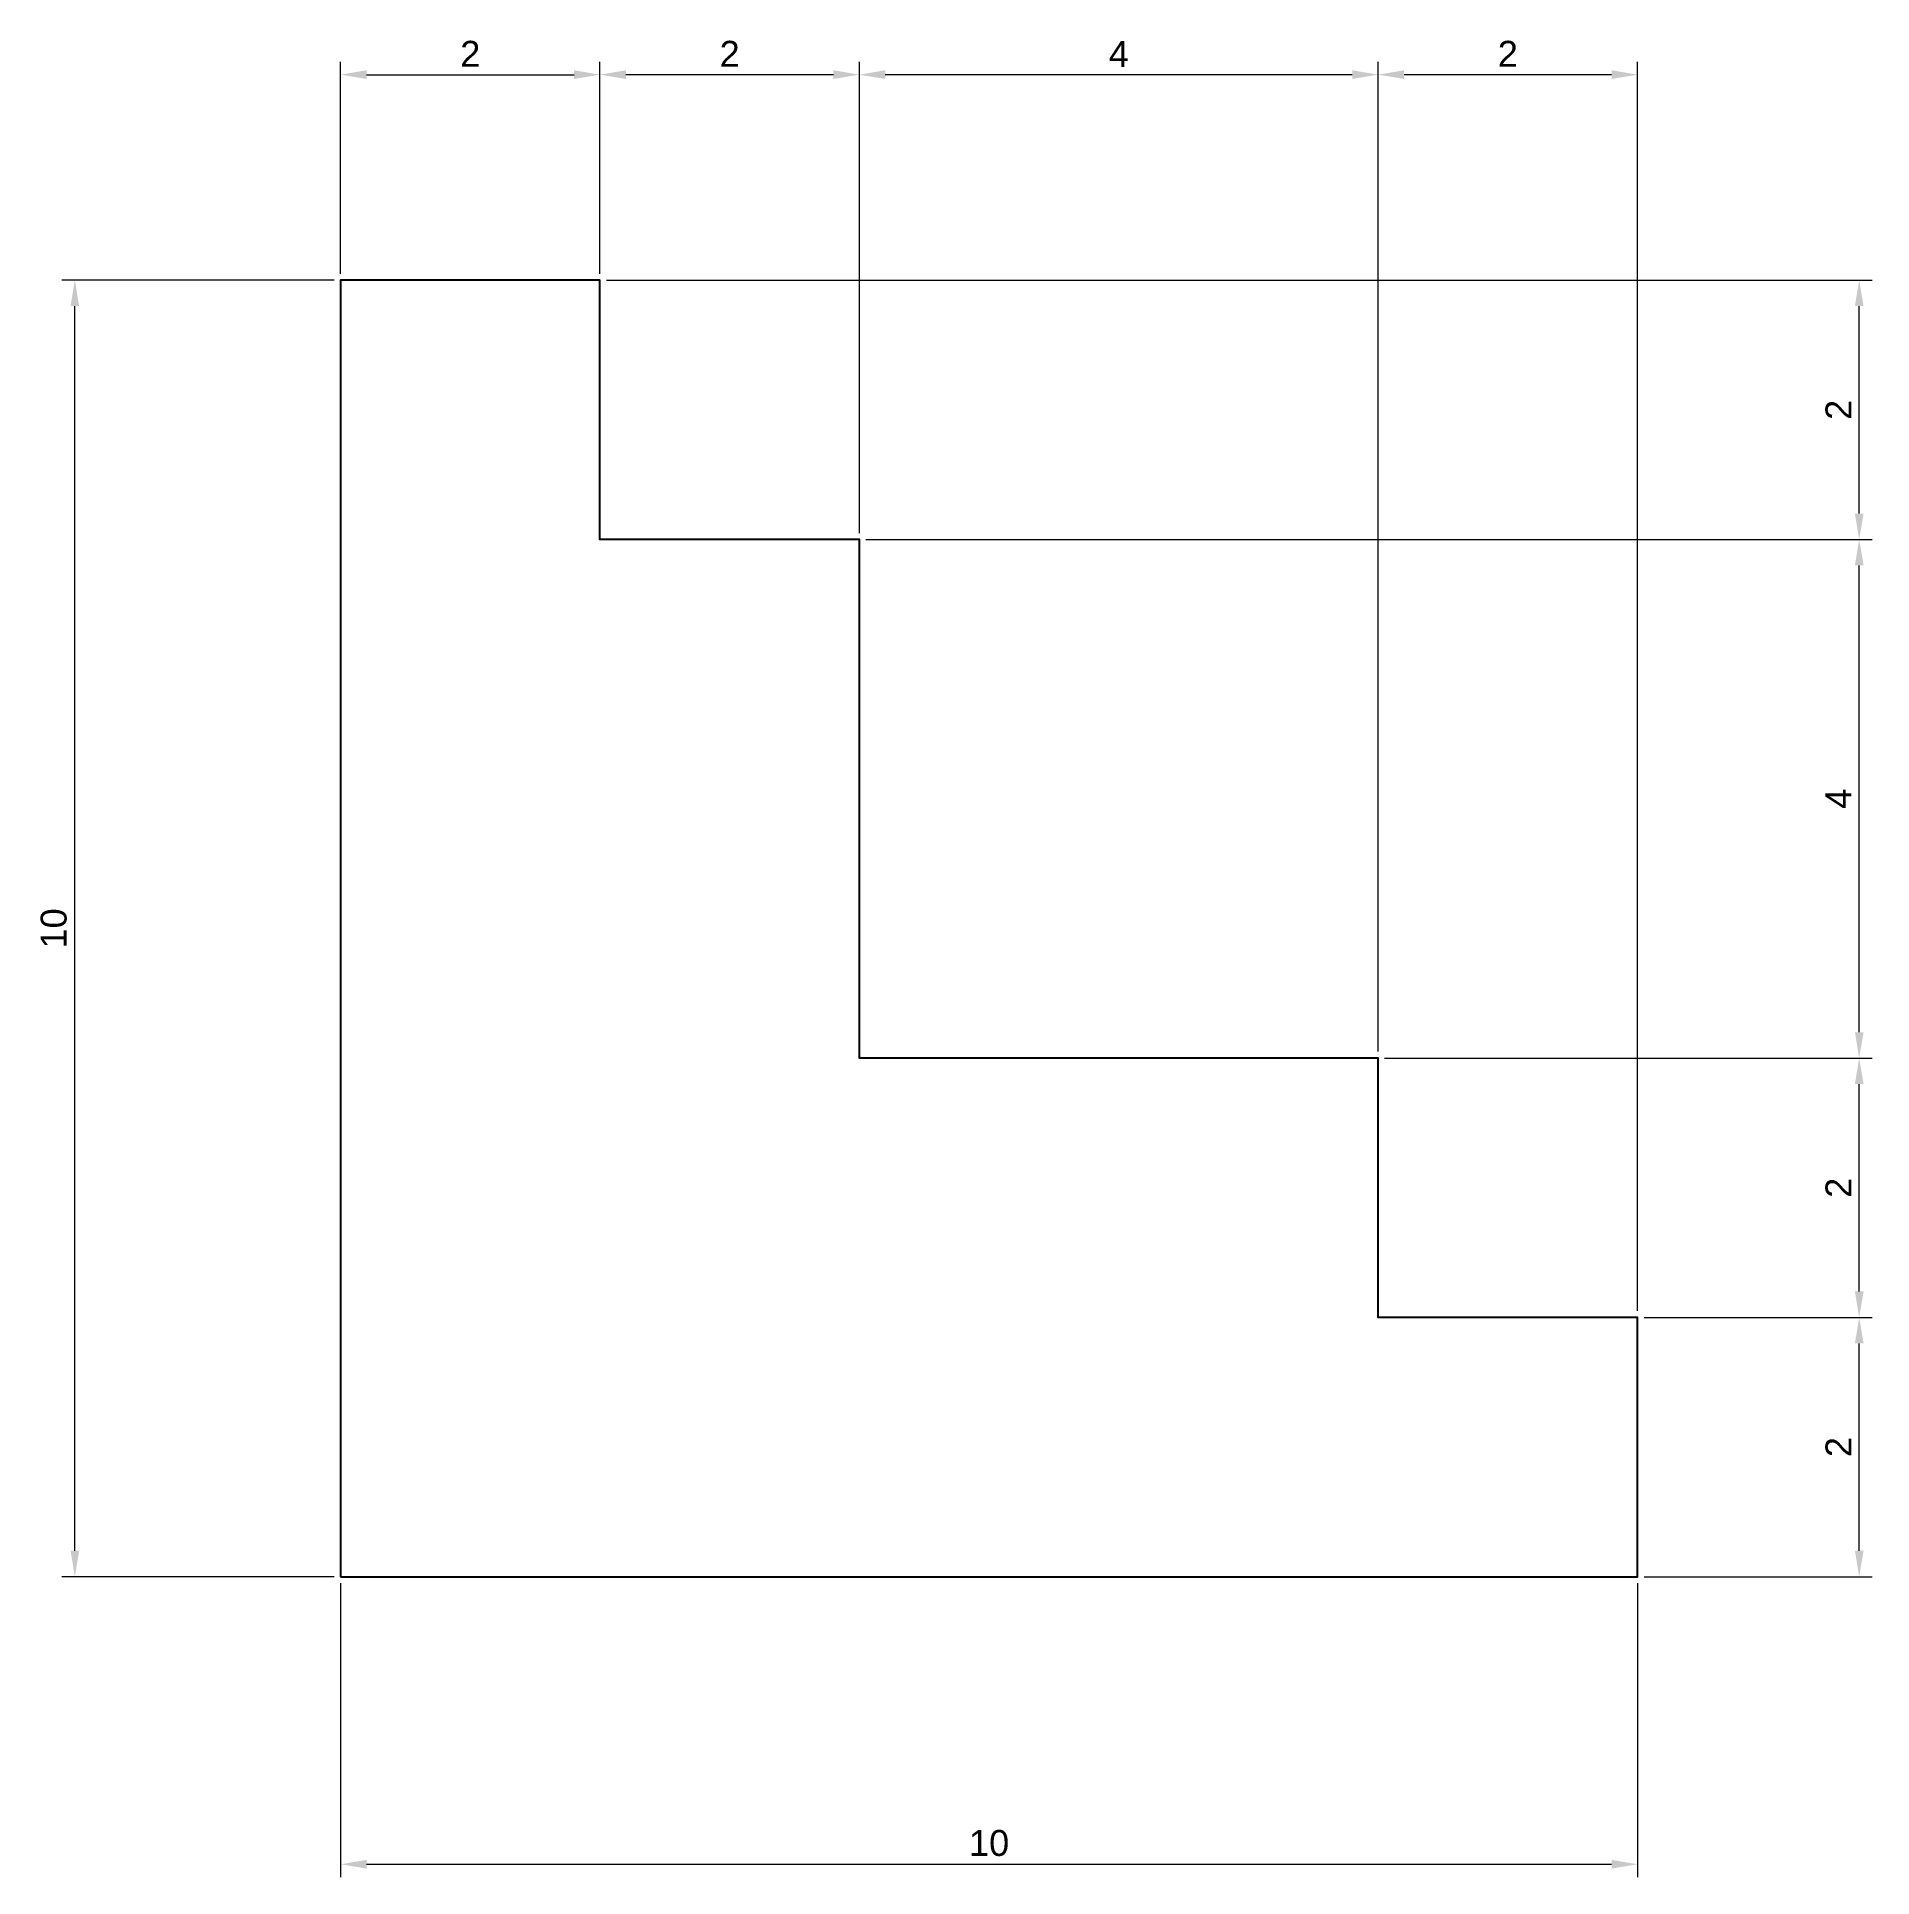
# Model space of a CAD drawing. Header units: millimetres. Extents: x -2.3 to 11.8, y -2.3 to 11.9.
import ezdxf

# ---------------------------------------------------------------- set-up
doc = ezdxf.new("R2010")
doc.units = ezdxf.units.MM
doc.header["$MEASUREMENT"] = 0
doc.layers.add('AM_5', color=3, linetype='Continuous', lineweight=15)
doc.styles.get("Standard").update_dxf_attribs({"font": 'arial.ttf'})
doc.dimstyles.new('Copy of AM_ANSI$0', dxfattribs={"dimtxt": 0.2, "dimasz": 0.2, "dimexe": 0.1, "dimexo": 0.05, "dimgap": 0.06, "dimtad": 1, "dimtoh": 1, "dimzin": 9, "dimdsep": 46, "dimtxsty": 'Standard', "dimcen": 0, "dimclrd": 3, "dimclre": 3, "dimclrt": 2, "dimadec": 0, "dimazin": 2, "dimtp": 0.1, "dimtm": 0.1, "dimtfac": 0.71, "dimtofl": 0, "dimtmove": 0, "dimatfit": 3, "dimfxl": 1, "dimtolj": 1, "dimtzin": 7, "dimlwd": -1, "dimlwe": -1, "dimarcsym": 1})

# ---------------------------------------------------------------- blocks, each defined once
blk = doc.blocks.new('*D5')
at = {"layer": 'AM_5', "color": 3, "transparency": 16777216}
for p, q in [((0, -0.05), (0, -2.318)), ((10, -0.05), (10, -2.318)), ((0.2, -2.218), (9.8, -2.218))]:
    blk.add_line(p, q, dxfattribs=at)
for points in [[(0.2, -2.184), (0.2, -2.251), (0, -2.218)], [(9.8, -2.184), (9.8, -2.251), (10, -2.218)]]:
    blk.add_solid(points, dxfattribs=at)
at = {"layer": 'Defpoints', "color": 0, "transparency": 16777216}
for p in [(0, 0), (10, 0), (10, -2.218)]:
    blk.add_point(p, dxfattribs=at)
at = {"layer": 'AM_5', "color": 2, "transparency": 16777216, "insert": (5, -2.055), "char_height": 0.2, "attachment_point": 5}
blk.add_mtext('\\A1;10', dxfattribs=at)
blk = doc.blocks.new('*D6')
at = {"layer": 'AM_5', "color": 3, "transparency": 16777216}
for p, q in [((0, 10.05), (0, 11.685)), ((2, 10.05), (2, 11.685)), ((0.2, 11.585), (1.8, 11.585))]:
    blk.add_line(p, q, dxfattribs=at)
for points in [[(0.2, 11.619), (0.2, 11.552), (0, 11.585)], [(1.8, 11.619), (1.8, 11.552), (2, 11.585)]]:
    blk.add_solid(points, dxfattribs=at)
at = {"layer": 'Defpoints', "color": 0, "transparency": 16777216}
for p in [(2, 11.585), (0, 10), (2, 10)]:
    blk.add_point(p, dxfattribs=at)
at = {"layer": 'AM_5', "color": 2, "transparency": 16777216, "insert": (1, 11.746), "char_height": 0.2, "attachment_point": 5}
blk.add_mtext('\\A1;2', dxfattribs=at)
blk = doc.blocks.new('*D7')
at = {"layer": 'AM_5', "color": 3, "transparency": 16777216}
for p, q in [((2, 10.05), (2, 11.685)), ((4, 8.05), (4, 11.685)), ((3.8, 11.585), (2.2, 11.585))]:
    blk.add_line(p, q, dxfattribs=at)
for points in [[(2.2, 11.619), (2.2, 11.552), (2, 11.585)], [(3.8, 11.619), (3.8, 11.552), (4, 11.585)]]:
    blk.add_solid(points, dxfattribs=at)
at = {"layer": 'Defpoints', "color": 0, "transparency": 16777216}
for p in [(2, 11.585), (2, 10), (4, 8)]:
    blk.add_point(p, dxfattribs=at)
at = {"layer": 'AM_5', "color": 2, "transparency": 16777216, "insert": (3, 11.746), "char_height": 0.2, "attachment_point": 5}
blk.add_mtext('\\A1;2', dxfattribs=at)
blk = doc.blocks.new('*D8')
at = {"layer": 'AM_5', "color": 3, "transparency": 16777216}
for p, q in [((4, 8.05), (4, 11.685)), ((8, 4.05), (8, 11.685)), ((7.8, 11.585), (4.2, 11.585))]:
    blk.add_line(p, q, dxfattribs=at)
for points in [[(4.2, 11.619), (4.2, 11.552), (4, 11.585)], [(7.8, 11.619), (7.8, 11.552), (8, 11.585)]]:
    blk.add_solid(points, dxfattribs=at)
at = {"layer": 'Defpoints', "color": 0, "transparency": 16777216}
for p in [(4, 11.585), (4, 8), (8, 4)]:
    blk.add_point(p, dxfattribs=at)
at = {"layer": 'AM_5', "color": 2, "transparency": 16777216, "insert": (6, 11.745), "char_height": 0.2, "attachment_point": 5}
blk.add_mtext('\\A1;4', dxfattribs=at)
blk = doc.blocks.new('*D9')
at = {"layer": 'AM_5', "color": 3, "transparency": 16777216}
for p, q in [((8, 4.05), (8, 11.685)), ((10, 2.05), (10, 11.685)), ((9.8, 11.585), (8.2, 11.585))]:
    blk.add_line(p, q, dxfattribs=at)
for points in [[(8.2, 11.619), (8.2, 11.552), (8, 11.585)], [(9.8, 11.619), (9.8, 11.552), (10, 11.585)]]:
    blk.add_solid(points, dxfattribs=at)
at = {"layer": 'Defpoints', "color": 0, "transparency": 16777216}
for p in [(8, 11.585), (8, 4), (10, 2)]:
    blk.add_point(p, dxfattribs=at)
at = {"layer": 'AM_5', "color": 2, "transparency": 16777216, "insert": (9, 11.746), "char_height": 0.2, "attachment_point": 5}
blk.add_mtext('\\A1;2', dxfattribs=at)
blk = doc.blocks.new('*D10')
at = {"layer": 'AM_5', "color": 3, "transparency": 16777216}
for p, q in [((-0.05, 10), (-2.149, 10)), ((-2.049, 0.2), (-2.049, 9.8)), ((-0.05, 0), (-2.149, 0))]:
    blk.add_line(p, q, dxfattribs=at)
for points in [[(-2.082, 9.8), (-2.016, 9.8), (-2.049, 10)], [(-2.082, 0.2), (-2.016, 0.2), (-2.049, 0)]]:
    blk.add_solid(points, dxfattribs=at)
at = {"layer": 'Defpoints', "color": 0, "transparency": 16777216}
for p in [(-2.049, 10), (0, 10), (0, 0)]:
    blk.add_point(p, dxfattribs=at)
at = {"layer": 'AM_5', "color": 2, "transparency": 16777216, "insert": (-2.211, 5), "char_height": 0.2, "attachment_point": 5, "rotation": 90}
blk.add_mtext('\\A1;10', dxfattribs=at)
blk = doc.blocks.new('*D11')
at = {"layer": 'AM_5', "color": 3, "transparency": 16777216}
for p, q in [((10.05, 2), (11.809, 2)), ((11.709, 0.2), (11.709, 1.8)), ((10.05, 0), (11.809, 0))]:
    blk.add_line(p, q, dxfattribs=at)
for points in [[(11.676, 1.8), (11.743, 1.8), (11.709, 2)], [(11.676, 0.2), (11.743, 0.2), (11.709, 0)]]:
    blk.add_solid(points, dxfattribs=at)
at = {"layer": 'Defpoints', "color": 0, "transparency": 16777216}
for p in [(10, 2), (11.709, 2), (10, 0)]:
    blk.add_point(p, dxfattribs=at)
at = {"layer": 'AM_5', "color": 2, "transparency": 16777216, "insert": (11.549, 1), "char_height": 0.2, "attachment_point": 5, "rotation": 90}
blk.add_mtext('\\A1;2', dxfattribs=at)
blk = doc.blocks.new('*D12')
at = {"layer": 'AM_5', "color": 3, "transparency": 16777216}
for p, q in [((8.05, 4), (11.809, 4)), ((11.709, 2.2), (11.709, 3.8)), ((10.05, 2), (11.809, 2))]:
    blk.add_line(p, q, dxfattribs=at)
for points in [[(11.676, 3.8), (11.743, 3.8), (11.709, 4)], [(11.676, 2.2), (11.743, 2.2), (11.709, 2)]]:
    blk.add_solid(points, dxfattribs=at)
at = {"layer": 'Defpoints', "color": 0, "transparency": 16777216}
for p in [(8, 4), (11.709, 4), (10, 2)]:
    blk.add_point(p, dxfattribs=at)
at = {"layer": 'AM_5', "color": 2, "transparency": 16777216, "insert": (11.549, 3), "char_height": 0.2, "attachment_point": 5, "rotation": 90}
blk.add_mtext('\\A1;2', dxfattribs=at)
blk = doc.blocks.new('*D13')
at = {"layer": 'AM_5', "color": 3, "transparency": 16777216}
for p, q in [((4.05, 8), (11.809, 8)), ((11.709, 4.2), (11.709, 7.8)), ((8.05, 4), (11.809, 4))]:
    blk.add_line(p, q, dxfattribs=at)
for points in [[(11.676, 7.8), (11.743, 7.8), (11.709, 8)], [(11.676, 4.2), (11.743, 4.2), (11.709, 4)]]:
    blk.add_solid(points, dxfattribs=at)
at = {"layer": 'Defpoints', "color": 0, "transparency": 16777216}
for p in [(4, 8), (11.709, 8), (8, 4)]:
    blk.add_point(p, dxfattribs=at)
at = {"layer": 'AM_5', "color": 2, "transparency": 16777216, "insert": (11.549, 6), "char_height": 0.2, "attachment_point": 5, "rotation": 90}
blk.add_mtext('\\A1;4', dxfattribs=at)
blk = doc.blocks.new('*D14')
at = {"layer": 'AM_5', "color": 3, "transparency": 16777216}
for p, q in [((2.05, 10), (11.809, 10)), ((11.709, 8.2), (11.709, 9.8)), ((4.05, 8), (11.809, 8))]:
    blk.add_line(p, q, dxfattribs=at)
for points in [[(11.676, 9.8), (11.743, 9.8), (11.709, 10)], [(11.676, 8.2), (11.743, 8.2), (11.709, 8)]]:
    blk.add_solid(points, dxfattribs=at)
at = {"layer": 'Defpoints', "color": 0, "transparency": 16777216}
for p in [(2, 10), (11.709, 10), (4, 8)]:
    blk.add_point(p, dxfattribs=at)
at = {"layer": 'AM_5', "color": 2, "transparency": 16777216, "insert": (11.549, 9), "char_height": 0.2, "attachment_point": 5, "rotation": 90}
blk.add_mtext('\\A1;2', dxfattribs=at)

msp = doc.modelspace()

# ---------------------------------------------------------------- linework, layer by layer
msp.add_lwpolyline([(0, 0), (10, 0), (10, 2), (8, 2), (8, 4), (4, 4), (4, 8), (2, 8), (2, 10), (0, 10), (0, 0)])

# ---------------------------------------------------------------- dimensions: what is measured, and where the dimension line sits
at = {"layer": 'AM_5'}
for base, p1, p2, override, picture, middle in [((2, 11.585), (0, 10), (2, 10), {"dimtix": 1}, '*D6', (1, 11.746)), ((2, 11.585), (4, 8), (2, 10), {"dimpost": '', "dimtix": 1}, '*D7', (3, 11.746)), ((4, 11.585), (8, 4), (4, 8), {"dimtix": 1}, '*D8', (6, 11.745)), ((8, 11.585), (10, 2), (8, 4), {"dimtix": 1}, '*D9', (9, 11.746))]:
    dim = msp.add_linear_dim(base=base, p1=p1, p2=p2, dimstyle='Copy of AM_ANSI$0', override=override, dxfattribs=at)
    dim.commit()
    dim.dimension.update_dxf_attribs({"geometry": picture, "text_midpoint": middle})
for base, p1, p2, angle, override, picture, middle in [((-2.049, 10), (0, 0), (0, 10), 90, {"dimpost": ''}, '*D10', (-2.211, 5)), ((11.709, 10), (4, 8), (2, 10), 90, {"dimtix": 1}, '*D14', (11.549, 9)), ((11.709, 8), (8, 4), (4, 8), 90, {"dimtix": 1}, '*D13', (11.549, 6)), ((11.709, 4), (10, 2), (8, 4), 90, {"dimpost": '', "dimtix": 1}, '*D12', (11.549, 3)), ((11.709, 2), (10, 0), (10, 2), 90, {"dimtix": 1}, '*D11', (11.549, 1)), ((10, -2.218), (0, 0), (10, 0), 0, {"dimtol": 0, "dimlim": 0, "dimtp": 0.1, "dimtm": 0.1, "dimtfac": 0.71, "dimtdec": 4, "dimtolj": 1, "dimtzin": 7}, '*D5', (5, -2.055))]:
    dim = msp.add_linear_dim(base=base, p1=p1, p2=p2, angle=angle, dimstyle='Copy of AM_ANSI$0', override=override, dxfattribs=at)
    dim.commit()
    dim.dimension.update_dxf_attribs({"geometry": picture, "text_midpoint": middle})

doc.saveas('drawing.dxf')
